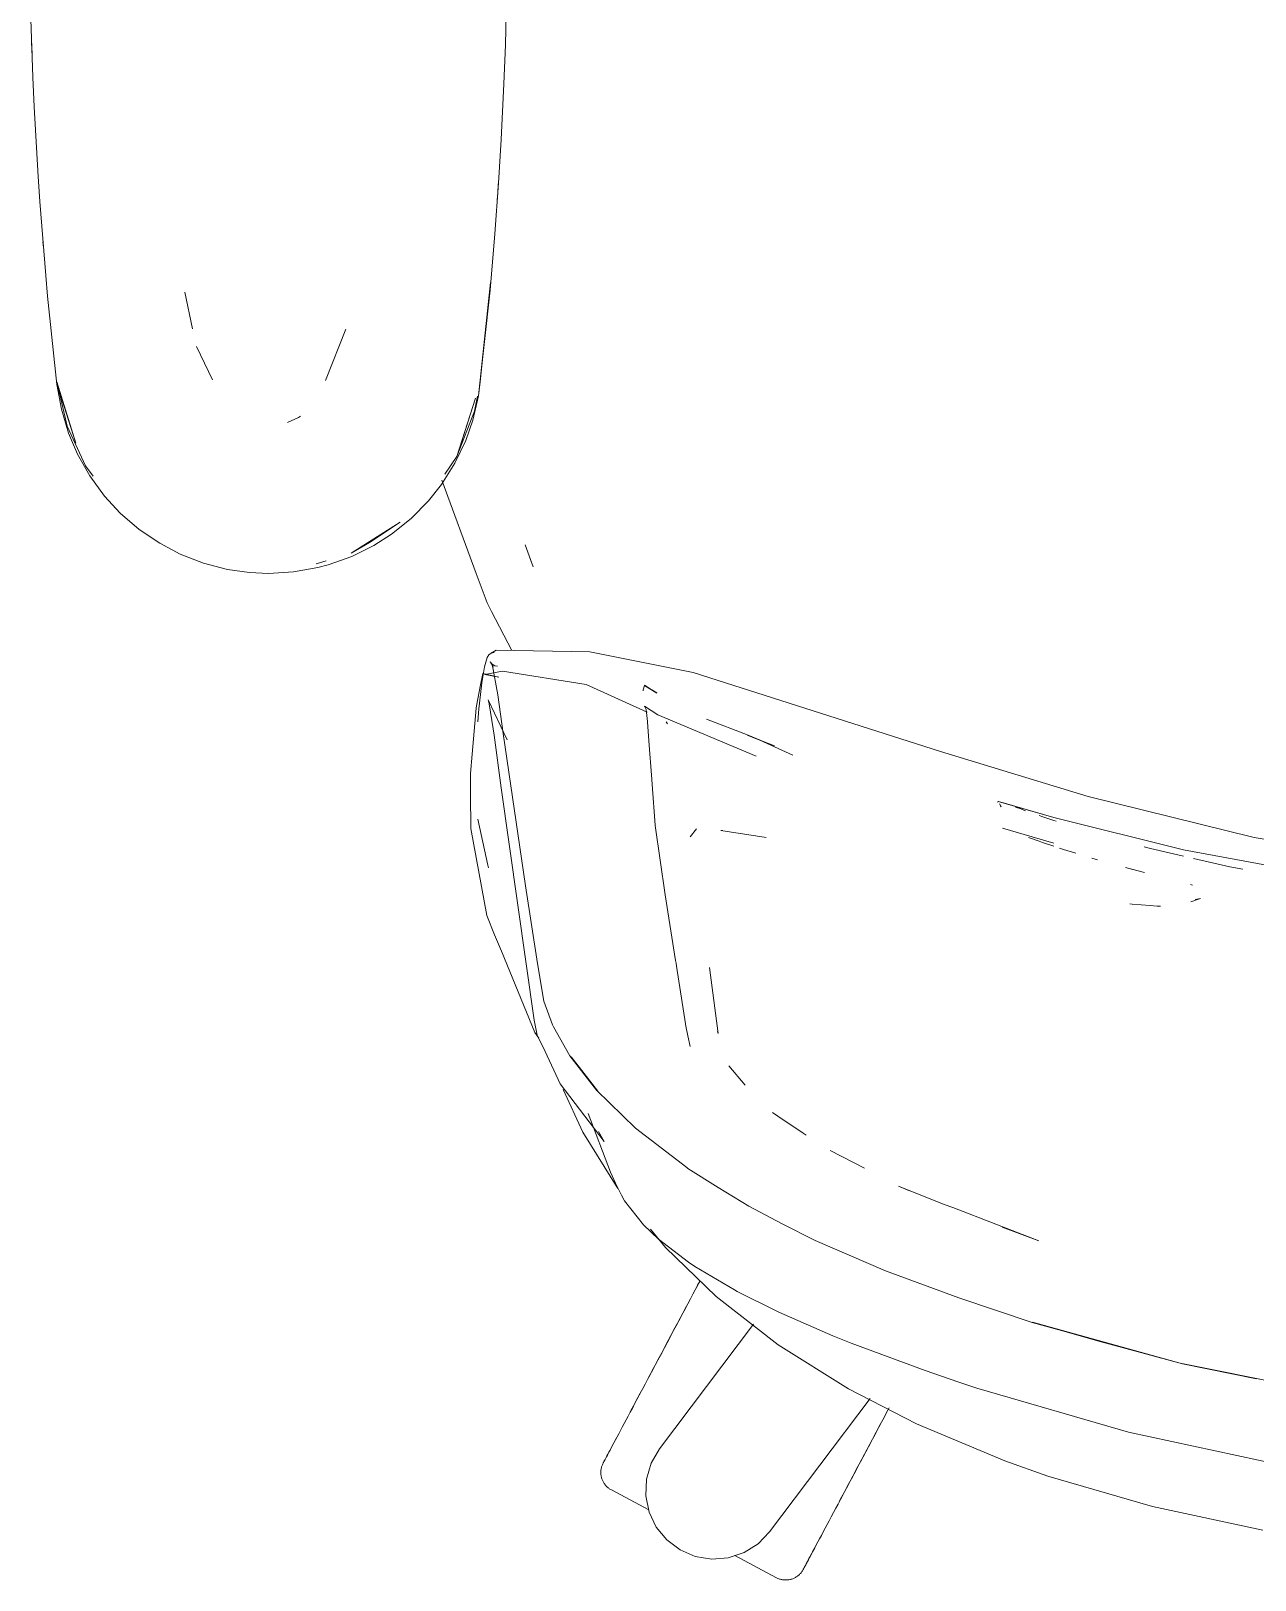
# Model space of a CAD drawing. Header units: millimetres. Extents: x 155927 to 317870, y -36033 to 97293.
# Drawn here: x 176590.1 to 176838.5, y 23129.4 to 23443.8 of the extents above; entities that cross this region are included whole.
import ezdxf

# ---------------------------------------------------------------- set-up
doc = ezdxf.new("R2010")
doc.units = ezdxf.units.MM
doc.header["$MEASUREMENT"] = 0
doc.layers.add('G-IMPT', color=8, linetype='CONTINUOUS', lineweight=9)
doc.layers.add('I-FURN', color=8, linetype='CONTINUOUS', lineweight=9)

msp = doc.modelspace()

# ---------------------------------------------------------------- linework, layer by layer
at = {"layer": 'G-IMPT'}
for p, q in [((176686.66, 23453.24), (176686.37, 23440.94)), ((176590.45, 23434.43), (176590.06, 23446.19)), ((176590.2, 23441.25), (176590.19, 23442.74)), ((176590.31, 23439.31), (176590.2, 23441.25)), ((176686.08, 23433.06), (176686.37, 23440.94)), ((176590.45, 23434.43), (176590.71, 23428.4)), ((176686.08, 23433.06), (176685.54, 23421.75)), ((176591.52, 23414.26), (176590.71, 23428.4)), ((176684.98, 23412.88), (176685.54, 23421.75)), ((176591.84, 23409.18), (176591.52, 23414.26)), ((176684.98, 23412.88), (176684.25, 23402.59)), ((176684.84, 23410.84), (176684.71, 23409.42)), ((176684.84, 23410.84), (176684.93, 23412.74)), ((176591.84, 23409.18), (176593.09, 23394.12)), ((176592.49, 23400.99), (176592.66, 23399.32)), ((176683.26, 23391.2), (176684.25, 23402.59)), ((176593.09, 23394.12), (176593.44, 23389.99)), ((176680.91, 23369.76), (176683.37, 23392.71)), ((176683.37, 23392.71), (176681.24, 23372.58)), ((176593.44, 23389.99), (176595.34, 23372.06)), ((176621.31, 23390.78), (176622.88, 23383.34)), ((176680.91, 23369.76), (176683.26, 23391.2)), ((176654.01, 23383.28), (176649.87, 23372.85)), ((176626.91, 23372.95), (176623.65, 23379.73)), ((176595.34, 23372.58), (176599.17, 23360.11)), ((176595.34, 23372.58), (176596.26, 23369.26)), ((176595.34, 23372.06), (176596.24, 23367.02)), ((176597.38, 23363.61), (176595.47, 23372.01)), ((176680.91, 23369.76), (176679.75, 23364.8)), ((176680.69, 23369.68), (176680.12, 23366.63)), ((176680.91, 23369.76), (176681.24, 23372.58)), ((176597.7, 23362.16), (176596.24, 23367.02)), ((176599.17, 23360.11), (176596.26, 23369.26)), ((176676.51, 23357.41), (176680.33, 23369.26)), ((176680.12, 23366.63), (176676.51, 23357.41)), ((176677.41, 23360.11), (176680.33, 23369.26)), ((176597.38, 23363.61), (176601.12, 23355.54)), ((176642.12, 23364.31), (176644.34, 23365.33)), ((176644.34, 23365.33), (176644.79, 23365.62)), ((176678.31, 23360.66), (176679.75, 23364.8)), ((176599.51, 23357.92), (176597.7, 23362.16)), ((176676.12, 23356.08), (176678.31, 23360.66)), ((176676.51, 23357.41), (176677.41, 23360.11)), ((176599.51, 23357.92), (176602.03, 23353.48)), ((176676.51, 23357.41), (176674.09, 23353.83)), ((176602.72, 23353.43), (176601.12, 23355.54)), ((176676.12, 23356.08), (176673.39, 23351.76)), ((176605.02, 23349.39), (176602.03, 23353.48)), ((176670.76, 23348.45), (176673.39, 23351.76)), ((176673.5, 23352.65), (176680.45, 23333.71)), ((176605.02, 23349.39), (176608.19, 23345.95)), ((176667.21, 23344.85), (176670.76, 23348.45)), ((176612.02, 23342.63), (176608.19, 23345.95)), ((176667.21, 23344.85), (176663.24, 23341.66)), ((176616.19, 23339.8), (176612.02, 23342.63)), ((176655.09, 23337.8), (176665.04, 23344.12)), ((176658.76, 23339.96), (176665.04, 23344.12)), ((176659.69, 23339.39), (176663.24, 23341.66)), ((176616.19, 23339.8), (176620.35, 23337.61)), ((176655.09, 23337.8), (176658.76, 23339.96)), ((176655.18, 23337.15), (176659.69, 23339.39)), ((176692.04, 23335.02), (176690.41, 23339.48)), ((176690.41, 23339.48), (176691.79, 23335.6)), ((176620.35, 23337.61), (176625.06, 23335.78)), ((176629.93, 23334.52), (176625.06, 23335.78)), ((176649.97, 23336.24), (176647.94, 23335.62)), ((176648.28, 23334.87), (176650.41, 23335.44)), ((176655.18, 23337.15), (176650.41, 23335.44)), ((176692.04, 23335.02), (176691.79, 23335.6)), ((176629.93, 23334.52), (176634.44, 23333.87)), ((176638.29, 23333.7), (176634.44, 23333.87)), ((176638.29, 23333.7), (176643.33, 23333.99)), ((176643.33, 23333.99), (176648.28, 23334.87)), ((176680.45, 23333.71), (176682.64, 23327.74)), ((176683.56, 23325.98), (176682.64, 23327.74)), ((176687.71, 23318.08), (176683.56, 23325.98)), ((176682.67, 23316.63), (176682.11, 23314.76)), ((176682.67, 23316.63), (176682.99, 23317.16)), ((176682.99, 23317.16), (176683.48, 23317.54)), ((176684.52, 23318.14), (176683.48, 23317.54)), ((176684.1, 23317.67), (176683.48, 23317.54)), ((176683.48, 23317.54), (176683.56, 23317.56)), ((176684.1, 23317.67), (176683.56, 23317.56)), ((176703.5, 23317.76), (176684.52, 23318.14)), ((176703.5, 23317.76), (176724.46, 23313.56)), ((176681.32, 23311.07), (176681.76, 23313.4)), ((176681.58, 23311.48), (176682.11, 23314.76)), ((176685.04, 23312.67), (176681.76, 23313.4)), ((176682.18, 23313.16), (176685.76, 23313.85)), ((176685.04, 23312.67), (176682.18, 23313.16)), ((176683.71, 23315.27), (176683.31, 23315.78)), ((176683.87, 23314.68), (176683.31, 23315.78)), ((176683.87, 23314.68), (176683.7, 23315.3)), ((176683.7, 23315.3), (176684.81, 23309.03)), ((176683.71, 23315.27), (176684.25, 23314.95)), ((176684.75, 23314.87), (176684.25, 23314.95)), ((176702.8, 23311.13), (176685.76, 23313.85)), ((176774.7, 23297.58), (176724.46, 23313.56)), ((176680.51, 23306.82), (176681.32, 23311.07)), ((176681.5, 23310.87), (176680.99, 23306.18)), ((176681.58, 23311.48), (176681.5, 23310.87)), ((176702.8, 23311.13), (176715.15, 23305.52)), ((176714.31, 23309.89), (176714.33, 23310.05)), ((176714.33, 23310.05), (176714.61, 23310.93)), ((176714.63, 23310.99), (176714.61, 23310.93)), ((176717.09, 23309.4), (176714.61, 23310.93)), ((176714.61, 23310.93), (176717.08, 23309.44)), ((176714.63, 23310.99), (176717.09, 23309.4)), ((176680.47, 23306.35), (176680.51, 23306.82)), ((176682.9, 23308.06), (176686.76, 23299.93)), ((176682.9, 23308.06), (176683.05, 23307.2)), ((176683.88, 23302.17), (176683.05, 23307.2)), ((176684.81, 23309.03), (176685.92, 23301.18)), ((176714.92, 23306.06), (176714.63, 23306.78)), ((176714.63, 23306.78), (176717.3, 23305.02)), ((176680.47, 23306.35), (176679.66, 23297.03)), ((176680.99, 23306.18), (176680.77, 23303.59)), ((176714.92, 23306.06), (176714.93, 23306.05)), ((176715.22, 23303.67), (176714.93, 23306.05)), ((176715.22, 23303.67), (176715.23, 23303.59)), ((176715.52, 23299.71), (176715.23, 23303.59)), ((176717.3, 23305.02), (176737.28, 23296.59)), ((176719.02, 23303.57), (176719.29, 23303.14)), ((176735.64, 23300.89), (176727.17, 23304.14)), ((176683.88, 23302.17), (176684.09, 23300.88)), ((176685.53, 23290.21), (176684.09, 23300.88)), ((176685.92, 23301.18), (176690.48, 23270.3)), ((176740.54, 23298.87), (176735.44, 23300.89)), ((176735.44, 23300.89), (176740.99, 23298.69)), ((176735.64, 23300.89), (176740.54, 23298.87)), ((176716.08, 23291.85), (176715.52, 23299.71)), ((176738.02, 23299.86), (176744.74, 23296.82)), ((176804.67, 23288.39), (176774.7, 23297.58)), ((176679.66, 23297.03), (176679.32, 23293.07)), ((176679.32, 23288.9), (176679.32, 23293.07)), ((176716.16, 23290.87), (176716.08, 23291.85)), ((176679.35, 23281.93), (176679.32, 23288.9)), ((176685.53, 23290.21), (176692.21, 23243)), ((176716.78, 23282.62), (176716.16, 23290.87)), ((176804.67, 23288.39), (176838.36, 23280.08)), ((176786.5, 23287.43), (176786.26, 23287.3)), ((176797.72, 23284.16), (176786.5, 23287.43)), ((176787.04, 23286.34), (176786.66, 23286.95)), ((176787.04, 23286.34), (176786.89, 23286.55)), ((176797.72, 23284.16), (176786.9, 23287.28)), ((176787.19, 23287.23), (176786.9, 23287.28)), ((176797.72, 23284.16), (176787.19, 23287.23)), ((176790.98, 23285.89), (176789.9, 23286.29)), ((176791.95, 23285.54), (176790.98, 23285.89)), ((176679.35, 23281.93), (176682.59, 23264.24)), ((176680.76, 23283.8), (176682.8, 23274.49)), ((176716.78, 23282.62), (176716.79, 23282.54)), ((176718.82, 23268.48), (176716.79, 23282.54)), ((176725.16, 23281.89), (176723.89, 23280.25)), ((176730.11, 23281.53), (176739.28, 23280.13)), ((176730.11, 23281.53), (176730.46, 23281.49)), ((176797.73, 23278.97), (176787.3, 23282.01)), ((176794.7, 23284.56), (176795.5, 23284.27)), ((176797.73, 23283.54), (176795.5, 23284.27)), ((176824.04, 23277.62), (176797.72, 23284.16)), ((176797.73, 23283.54), (176798.18, 23283.39)), ((176792.55, 23280.09), (176794.71, 23279.33)), ((176795.43, 23279.08), (176794.71, 23279.33)), ((176795.43, 23279.08), (176797.73, 23278.31)), ((176838.36, 23280.08), (176876.1, 23273.82)), ((176798.86, 23277.93), (176799.65, 23277.68)), ((176799.65, 23277.68), (176802.14, 23276.89)), ((176805.43, 23275.9), (176806.55, 23275.57)), ((176817.31, 23277.85), (176816.02, 23278.19)), ((176824.06, 23276.3), (176817.31, 23277.85)), ((176824.04, 23277.62), (176850.71, 23272.68)), ((176833.45, 23274.14), (176826.03, 23275.84)), ((176682.8, 23274.49), (176682.96, 23273.92)), ((176812.23, 23273.99), (176816.09, 23273)), ((176812.23, 23273.99), (176813.75, 23273.6)), ((176836.08, 23273.67), (176833.45, 23274.14)), ((176690.48, 23270.3), (176692.87, 23254.54)), ((176825.85, 23270.4), (176825.44, 23270.53)), ((176718.82, 23268.48), (176720.93, 23255.12)), ((176813.58, 23266.57), (176813.1, 23266.61)), ((176817.28, 23266.3), (176813.58, 23266.57)), ((176817.28, 23266.3), (176818.66, 23266.2)), ((176819.36, 23266.19), (176818.66, 23266.2)), ((176827.45, 23267.73), (176825.5, 23267.04)), ((176827.45, 23267.73), (176826.4, 23267.51)), ((176682.59, 23264.24), (176684.18, 23260.38)), ((176685.57, 23257.01), (176684.18, 23260.38)), ((176692.37, 23240.56), (176685.57, 23257.01)), ((176694.17, 23246.87), (176692.87, 23254.54)), ((176720.93, 23255.12), (176721.01, 23254.61)), ((176721.11, 23254), (176721.01, 23254.61)), ((176721.11, 23254), (176722.91, 23242.28)), ((176727.79, 23253.7), (176729.57, 23240.34)), ((176694.17, 23246.87), (176695.92, 23242.08)), ((176692.21, 23243), (176692.85, 23240.01)), ((176696.14, 23241.65), (176695.92, 23242.08)), ((176699.43, 23235.82), (176696.14, 23241.65)), ((176722.91, 23242.28), (176722.98, 23241.81)), ((176723.4, 23239.83), (176722.98, 23241.81)), ((176729.57, 23240.34), (176729.42, 23240.82)), ((176693.14, 23239.39), (176692.37, 23240.56)), ((176694.42, 23236.64), (176692.85, 23240.01)), ((176723.86, 23237.66), (176723.4, 23239.83)), ((176694.42, 23236.64), (176697.46, 23230.12)), ((176699.43, 23235.82), (176704.84, 23228.85)), ((176705.15, 23228.64), (176699.75, 23235.59)), ((176699.75, 23235.59), (176702.34, 23232.22)), ((176705.15, 23228.64), (176702.34, 23232.22)), ((176735.07, 23229.85), (176731.73, 23233.75)), ((176706.4, 23218.41), (176697.46, 23230.12)), ((176698.13, 23228.93), (176702.11, 23220.3)), ((176712.75, 23221.12), (176704.84, 23228.85)), ((176703.17, 23224.07), (176707.68, 23212.16)), ((176741.7, 23223.57), (176740.6, 23224.32)), ((176741.7, 23223.57), (176746.83, 23220.08)), ((176702.11, 23220.3), (176709.23, 23208.86)), ((176706.4, 23218.41), (176705.24, 23220.45)), ((176712.75, 23221.12), (176723.18, 23213.1)), ((176746.83, 23220.08), (176747.41, 23219.68)), ((176752.31, 23216.55), (176759.28, 23213)), ((176723.44, 23212.93), (176723.18, 23213.1)), ((176729.54, 23209.05), (176723.44, 23212.93)), ((176708.75, 23209.94), (176707.68, 23212.16)), ((176709.93, 23207.5), (176708.75, 23209.94)), ((176775.47, 23205.65), (176766.14, 23209.37)), ((176766.14, 23209.37), (176768.39, 23208.38)), ((176710.54, 23206.36), (176709.93, 23207.5)), ((176710.54, 23206.36), (176714.4, 23201.5)), ((176729.54, 23209.05), (176735.76, 23205.28)), ((176742.56, 23201.71), (176735.76, 23205.28)), ((176777.2, 23204.99), (176775.47, 23205.65)), ((176794.64, 23198.27), (176777.2, 23204.99)), ((176714.4, 23201.5), (176717.43, 23198.6)), ((176718.85, 23196.93), (176715.85, 23200.61)), ((176742.56, 23201.71), (176749.28, 23198.32)), ((176794.64, 23198.27), (176787.21, 23201)), ((176717.43, 23198.6), (176723.56, 23193.89)), ((176718.85, 23196.93), (176729.14, 23186.98)), ((176763.51, 23192.14), (176749.28, 23198.32)), ((176723.56, 23193.89), (176724.85, 23193.03)), ((176732.85, 23188.29), (176724.85, 23193.03)), ((176778.39, 23186.68), (176763.51, 23192.14)), ((176733.44, 23187.99), (176732.85, 23188.29)), ((176733.44, 23187.99), (176741.46, 23183.99)), ((176741.74, 23177.17), (176729.14, 23186.98)), ((176778.39, 23186.68), (176793.3, 23181.68)), ((176741.9, 23183.76), (176741.46, 23183.99)), ((176741.9, 23183.76), (176752.86, 23178.99)), ((176823.8, 23173.29), (176793.3, 23181.68)), ((176806.56, 23177.95), (176793.39, 23181.72)), ((176823.8, 23173.29), (176793.39, 23181.72)), ((176752.86, 23178.99), (176756.54, 23177.51)), ((176806.56, 23177.95), (176823.8, 23173.29)), ((176756.04, 23168.19), (176741.74, 23177.17)), ((176771.61, 23171.91), (176756.54, 23177.51)), ((176771.61, 23171.91), (176778.43, 23169.57)), ((176854.93, 23167.12), (176823.69, 23173.33)), ((176823.69, 23173.33), (176854.85, 23167.12)), ((176823.8, 23173.29), (176838.82, 23170.22)), ((176782.04, 23168.38), (176778.43, 23169.57)), ((176782.04, 23168.38), (176812.86, 23159.43)), ((176769.81, 23161.1), (176756.04, 23168.19)), ((176787.79, 23153.59), (176769.81, 23161.1)), ((176843.65, 23152.77), (176812.86, 23159.43)), ((176787.79, 23153.59), (176796.52, 23150.51)), ((176796.52, 23150.51), (176817.76, 23144.34)), ((176817.76, 23144.34), (176840.13, 23139.53))]:
    msp.add_line(p, q, dxfattribs=at)
at = {"layer": 'I-FURN'}
for p, q in [((176724.42, 23187.4), (176723.92, 23186.45)), ((176724.15, 23186.89), (176724.65, 23187.83)), ((176724.92, 23188.33), (176724.42, 23187.4)), ((176724.65, 23187.83), (176725.14, 23188.75)), ((176725.4, 23189.24), (176724.92, 23188.33)), ((176725.14, 23188.75), (176725.62, 23189.65)), ((176725.88, 23190.13), (176725.4, 23189.24)), ((176722.9, 23184.53), (176722.38, 23183.55)), ((176722.62, 23184), (176723.13, 23184.97)), ((176723.41, 23185.49), (176722.9, 23184.53)), ((176723.13, 23184.97), (176723.65, 23185.94)), ((176723.92, 23186.45), (176723.41, 23185.49)), ((176723.65, 23185.94), (176724.15, 23186.89)), ((176717.66, 23156.04), (176736.74, 23181.36)), ((176720.5, 23180.03), (176721.04, 23181.03)), ((176721.32, 23181.57), (176720.79, 23180.57)), ((176721.04, 23181.03), (176721.57, 23182.02)), ((176721.85, 23182.56), (176721.32, 23181.57)), ((176721.57, 23182.02), (176722.09, 23183.01)), ((176722.38, 23183.55), (176721.85, 23182.56)), ((176722.09, 23183.01), (176722.62, 23184)), ((176718.9, 23177.01), (176719.44, 23178.02)), ((176719.72, 23178.56), (176719.19, 23177.55)), ((176719.44, 23178.02), (176719.97, 23179.02)), ((176720.26, 23179.56), (176719.72, 23178.56)), ((176719.97, 23179.02), (176720.5, 23180.03)), ((176720.79, 23180.57), (176720.26, 23179.56)), ((176717.31, 23174.01), (176717.84, 23175.01)), ((176718.12, 23175.55), (176717.59, 23174.55)), ((176717.84, 23175.01), (176718.37, 23176.01)), ((176718.66, 23176.55), (176718.12, 23175.55)), ((176718.37, 23176.01), (176718.9, 23177.01)), ((176719.19, 23177.55), (176718.66, 23176.55)), ((176716.02, 23171.6), (176715.51, 23170.64)), ((176715.75, 23171.08), (176716.26, 23172.05)), ((176716.54, 23172.58), (176716.02, 23171.6)), ((176716.26, 23172.05), (176716.78, 23173.03)), ((176717.07, 23173.56), (176716.54, 23172.58)), ((176716.78, 23173.03), (176717.31, 23174.01)), ((176717.59, 23174.55), (176717.07, 23173.56)), ((176714.51, 23168.75), (176714.02, 23167.83)), ((176714.24, 23168.25), (176714.74, 23169.18)), ((176715.01, 23169.69), (176714.51, 23168.75)), ((176714.74, 23169.18), (176715.24, 23170.12)), ((176715.51, 23170.64), (176715.01, 23169.69)), ((176715.24, 23170.12), (176715.75, 23171.08)), ((176712.36, 23164.71), (176712.81, 23165.56)), ((176713.06, 23166.03), (176712.6, 23165.16)), ((176712.81, 23165.56), (176713.28, 23166.44)), ((176713.54, 23166.92), (176713.06, 23166.03)), ((176713.28, 23166.44), (176713.76, 23167.33)), ((176714.02, 23167.83), (176713.54, 23166.92)), ((176713.76, 23167.33), (176714.24, 23168.25)), ((176760.41, 23166.27), (176740.01, 23139.2)), ((176711.29, 23162.69), (176710.88, 23161.92)), ((176711.71, 23163.49), (176711.29, 23162.69)), ((176712.15, 23164.32), (176711.71, 23163.49)), ((176711.91, 23163.87), (176712.36, 23164.71)), ((176712.6, 23165.16), (176712.15, 23164.32)), ((176762.71, 23161.42), (176763.23, 23162.4)), ((176763.51, 23162.93), (176762.99, 23161.95)), ((176763.23, 23162.4), (176763.75, 23163.38)), ((176764.03, 23163.9), (176763.51, 23162.93)), ((176763.75, 23163.38), (176764.26, 23164.34)), ((176709.37, 23159.09), (176709.03, 23158.45)), ((176709.72, 23159.75), (176709.37, 23159.09)), ((176710.09, 23160.44), (176709.72, 23159.75)), ((176710.48, 23161.17), (176710.09, 23160.44)), ((176710.88, 23161.92), (176710.48, 23161.17)), ((176761.41, 23158.97), (176760.87, 23157.97)), ((176761.12, 23158.43), (176761.65, 23159.43)), ((176761.94, 23159.97), (176761.41, 23158.97)), ((176761.65, 23159.43), (176762.18, 23160.43)), ((176762.47, 23160.96), (176761.94, 23159.97)), ((176762.18, 23160.43), (176762.71, 23161.42)), ((176762.99, 23161.95), (176762.47, 23160.96)), ((176707.61, 23155.78), (176707.38, 23155.35)), ((176707.49, 23155.54), (176707.72, 23155.99)), ((176707.86, 23156.25), (176707.61, 23155.78)), ((176707.72, 23155.99), (176707.98, 23156.47)), ((176708.13, 23156.75), (176707.86, 23156.25)), ((176707.98, 23156.47), (176708.26, 23156.99)), ((176708.41, 23157.28), (176708.13, 23156.75)), ((176708.26, 23156.99), (176708.55, 23157.54)), ((176708.71, 23157.85), (176708.41, 23157.28)), ((176708.55, 23157.54), (176708.86, 23158.12)), ((176709.03, 23158.45), (176708.71, 23157.85)), ((176715.97, 23153.12), (176717.66, 23156.04)), ((176759.8, 23155.96), (176759.27, 23154.95)), ((176759.52, 23155.41), (176760.05, 23156.42)), ((176760.34, 23156.96), (176759.8, 23155.96)), ((176760.05, 23156.42), (176760.59, 23157.43)), ((176760.87, 23157.97), (176760.34, 23156.96)), ((176760.59, 23157.43), (176761.12, 23158.43)), ((176705.94, 23152.52), (176706, 23152.67)), ((176706, 23152.67), (176706.06, 23152.82)), ((176706.06, 23152.82), (176706.12, 23152.97)), ((176706.12, 23152.97), (176706.19, 23153.11)), ((176706.19, 23153.11), (176706.21, 23153.15)), ((176706.21, 23153.15), (176706.22, 23153.17)), ((176706.22, 23153.16), (176706.21, 23153.15)), ((176706.22, 23153.17), (176706.26, 23153.23)), ((176706.24, 23153.2), (176706.22, 23153.16)), ((176706.28, 23153.28), (176706.24, 23153.2)), ((176706.26, 23153.23), (176706.31, 23153.33)), ((176706.35, 23153.4), (176706.28, 23153.28)), ((176706.31, 23153.33), (176706.38, 23153.47)), ((176706.43, 23153.56), (176706.35, 23153.4)), ((176706.38, 23153.47), (176706.48, 23153.65)), ((176706.54, 23153.76), (176706.43, 23153.56)), ((176706.48, 23153.65), (176706.6, 23153.87)), ((176706.67, 23154), (176706.54, 23153.76)), ((176706.6, 23153.87), (176706.73, 23154.13)), ((176706.82, 23154.28), (176706.67, 23154)), ((176706.73, 23154.13), (176706.89, 23154.43)), ((176706.99, 23154.6), (176706.82, 23154.28)), ((176706.89, 23154.43), (176707.07, 23154.76)), ((176707.18, 23154.96), (176706.99, 23154.6)), ((176707.07, 23154.76), (176707.27, 23155.13)), ((176707.38, 23155.35), (176707.18, 23154.96)), ((176707.27, 23155.13), (176707.49, 23155.54)), ((176715.03, 23149.89), (176715.97, 23153.12)), ((176758.21, 23152.95), (176757.68, 23151.96)), ((176757.92, 23152.42), (176758.45, 23153.41)), ((176758.74, 23153.95), (176758.21, 23152.95)), ((176758.45, 23153.41), (176758.98, 23154.41)), ((176759.27, 23154.95), (176758.74, 23153.95)), ((176758.98, 23154.41), (176759.52, 23155.41)), ((176705.74, 23151.41), (176705.75, 23151.57)), ((176705.74, 23151.25), (176705.74, 23151.41)), ((176705.75, 23151.09), (176705.74, 23151.25)), ((176705.75, 23151.57), (176705.77, 23151.73)), ((176705.76, 23150.93), (176705.75, 23151.09)), ((176705.77, 23150.77), (176705.76, 23150.93)), ((176705.77, 23151.73), (176705.79, 23151.89)), ((176705.79, 23150.61), (176705.77, 23150.77)), ((176705.79, 23151.89), (176705.82, 23152.05)), ((176705.82, 23150.45), (176705.79, 23150.61)), ((176705.82, 23152.05), (176705.86, 23152.21)), ((176705.86, 23150.29), (176705.82, 23150.45)), ((176705.86, 23152.21), (176705.9, 23152.36)), ((176705.9, 23150.14), (176705.86, 23150.29)), ((176705.9, 23152.36), (176705.94, 23152.52)), ((176705.95, 23149.98), (176705.9, 23150.14)), ((176706, 23149.83), (176705.95, 23149.98)), ((176706.06, 23149.68), (176706, 23149.83)), ((176706.13, 23149.53), (176706.06, 23149.68)), ((176706.2, 23149.39), (176706.13, 23149.53)), ((176714.89, 23146.52), (176715.03, 23149.89)), ((176755.85, 23148.53), (176756.36, 23149.48)), ((176756.64, 23150.01), (176756.13, 23149.04)), ((176756.36, 23149.48), (176756.88, 23150.45)), ((176757.16, 23150.98), (176756.64, 23150.01)), ((176756.88, 23150.45), (176757.4, 23151.43)), ((176757.68, 23151.96), (176757.16, 23150.98)), ((176757.4, 23151.43), (176757.92, 23152.42)), ((176706.28, 23149.25), (176706.2, 23149.39)), ((176706.36, 23149.11), (176706.28, 23149.25)), ((176706.45, 23148.97), (176706.36, 23149.11)), ((176706.54, 23148.84), (176706.45, 23148.97)), ((176706.64, 23148.72), (176706.54, 23148.84)), ((176706.75, 23148.59), (176706.64, 23148.72)), ((176706.86, 23148.47), (176706.75, 23148.59)), ((176706.97, 23148.36), (176706.86, 23148.47)), ((176707.09, 23148.25), (176706.97, 23148.36)), ((176707.21, 23148.15), (176707.09, 23148.25)), ((176707.34, 23148.05), (176707.21, 23148.15)), ((176707.47, 23147.95), (176707.34, 23148.05)), ((176707.6, 23147.86), (176707.47, 23147.95)), ((176707.74, 23147.78), (176707.6, 23147.86)), ((176707.88, 23147.7), (176707.74, 23147.78)), ((176707.88, 23147.7), (176715.46, 23143.67)), ((176715.56, 23143.21), (176714.89, 23146.52)), ((176754.37, 23145.74), (176754.86, 23146.65)), ((176755.12, 23147.15), (176754.63, 23146.23)), ((176754.86, 23146.65), (176755.35, 23147.58)), ((176755.62, 23148.09), (176755.12, 23147.15)), ((176755.35, 23147.58), (176755.85, 23148.53)), ((176756.13, 23149.04), (176755.62, 23148.09)), ((176717, 23140.16), (176715.56, 23143.21)), ((176752.97, 23143.11), (176753.43, 23143.97)), ((176753.43, 23143.97), (176753.9, 23144.84)), ((176753.9, 23144.84), (176754.37, 23145.74)), ((176754.63, 23146.23), (176754.15, 23145.32)), ((176719.13, 23137.54), (176717, 23140.16)), ((176751.27, 23139.91), (176751.68, 23140.67)), ((176751.68, 23140.67), (176752.1, 23141.46)), ((176752.1, 23141.46), (176752.53, 23142.27)), ((176752.53, 23142.27), (176752.97, 23143.11)), ((176721.82, 23135.51), (176719.13, 23137.54)), ((176740.01, 23139.2), (176737.67, 23136.77)), ((176749.47, 23136.53), (176749.8, 23137.15)), ((176749.8, 23137.15), (176750.15, 23137.79)), ((176750.15, 23137.79), (176750.51, 23138.47)), ((176750.51, 23138.47), (176750.88, 23139.18)), ((176750.88, 23139.18), (176751.27, 23139.91)), ((176724.92, 23134.19), (176721.82, 23135.51)), ((176728.25, 23133.64), (176724.92, 23134.19)), ((176731.62, 23133.91), (176728.25, 23133.64)), ((176734.82, 23134.97), (176731.62, 23133.91)), ((176732.97, 23134.36), (176741.38, 23129.89)), ((176737.67, 23136.77), (176734.82, 23134.97)), ((176748, 23133.75), (176747.79, 23133.36)), ((176747.88, 23133.54), (176748.1, 23133.95)), ((176748.23, 23134.18), (176748, 23133.75)), ((176748.1, 23133.95), (176748.34, 23134.39)), ((176748.48, 23134.65), (176748.23, 23134.18)), ((176748.34, 23134.39), (176748.6, 23134.88)), ((176748.74, 23135.15), (176748.48, 23134.65)), ((176748.6, 23134.88), (176748.87, 23135.39)), ((176749.03, 23135.69), (176748.74, 23135.15)), ((176748.87, 23135.39), (176749.16, 23135.94)), ((176749.33, 23136.26), (176749.03, 23135.69)), ((176749.16, 23135.94), (176749.47, 23136.53)), ((176746.17, 23130.64), (176746.05, 23130.53)), ((176746.28, 23130.76), (176746.17, 23130.64)), ((176746.38, 23130.88), (176746.28, 23130.76)), ((176746.48, 23131.01), (176746.38, 23130.88)), ((176746.58, 23131.14), (176746.48, 23131.01)), ((176746.67, 23131.28), (176746.58, 23131.14)), ((176746.75, 23131.41), (176746.67, 23131.28)), ((176746.83, 23131.55), (176746.75, 23131.41)), ((176746.85, 23131.6), (176746.83, 23131.56)), ((176746.83, 23131.55), (176746.84, 23131.57)), ((176746.83, 23131.56), (176746.83, 23131.55)), ((176746.84, 23131.57), (176746.87, 23131.63)), ((176746.9, 23131.68), (176746.85, 23131.6)), ((176746.87, 23131.63), (176746.93, 23131.73)), ((176746.96, 23131.81), (176746.9, 23131.68)), ((176746.93, 23131.73), (176747, 23131.87)), ((176747.05, 23131.97), (176746.96, 23131.81)), ((176747, 23131.87), (176747.1, 23132.05)), ((176747.16, 23132.17), (176747.05, 23131.97)), ((176747.1, 23132.05), (176747.21, 23132.27)), ((176747.28, 23132.41), (176747.16, 23132.17)), ((176747.21, 23132.27), (176747.35, 23132.53)), ((176747.43, 23132.69), (176747.28, 23132.41)), ((176747.35, 23132.53), (176747.51, 23132.83)), ((176747.6, 23133.01), (176747.43, 23132.69)), ((176747.51, 23132.83), (176747.69, 23133.17)), ((176747.79, 23133.36), (176747.6, 23133.01)), ((176747.69, 23133.17), (176747.88, 23133.54)), ((176741.42, 23129.87), (176741.38, 23129.89)), ((176741.56, 23129.8), (176741.42, 23129.87)), ((176741.71, 23129.73), (176741.56, 23129.8)), ((176741.86, 23129.67), (176741.71, 23129.73)), ((176742.01, 23129.62), (176741.86, 23129.67)), ((176742.17, 23129.57), (176742.01, 23129.62)), ((176742.32, 23129.53), (176742.17, 23129.57)), ((176742.48, 23129.49), (176742.32, 23129.53)), ((176742.64, 23129.47), (176742.48, 23129.49)), ((176742.8, 23129.44), (176742.64, 23129.47)), ((176742.96, 23129.43), (176742.8, 23129.44)), ((176743.12, 23129.42), (176742.96, 23129.43)), ((176743.28, 23129.42), (176743.12, 23129.42)), ((176743.44, 23129.42), (176743.28, 23129.42)), ((176743.6, 23129.43), (176743.44, 23129.42)), ((176743.76, 23129.45), (176743.6, 23129.43)), ((176743.92, 23129.47), (176743.76, 23129.45)), ((176744.08, 23129.5), (176743.92, 23129.47)), ((176744.24, 23129.53), (176744.08, 23129.5)), ((176744.39, 23129.58), (176744.24, 23129.53)), ((176744.55, 23129.62), (176744.39, 23129.58)), ((176744.7, 23129.68), (176744.55, 23129.62)), ((176744.85, 23129.74), (176744.7, 23129.68)), ((176745, 23129.8), (176744.85, 23129.74)), ((176745.14, 23129.88), (176745, 23129.8)), ((176745.28, 23129.95), (176745.14, 23129.88)), ((176745.42, 23130.04), (176745.28, 23129.95)), ((176745.55, 23130.12), (176745.42, 23130.04)), ((176745.68, 23130.22), (176745.55, 23130.12)), ((176745.81, 23130.32), (176745.68, 23130.22)), ((176745.93, 23130.42), (176745.81, 23130.32)), ((176746.05, 23130.53), (176745.93, 23130.42))]:
    msp.add_line(p, q, dxfattribs=at)

doc.saveas('drawing.dxf')
